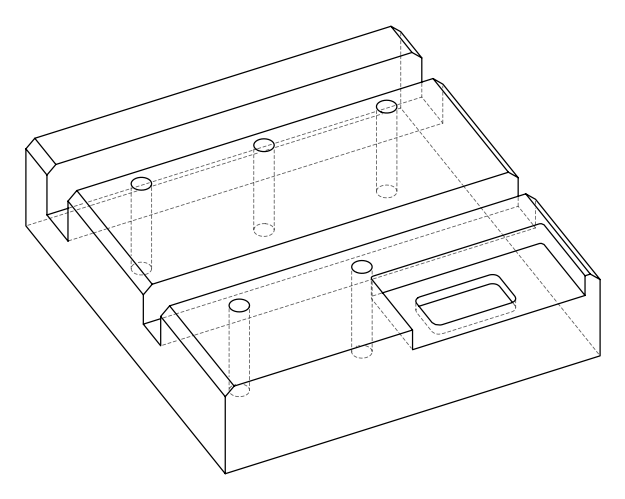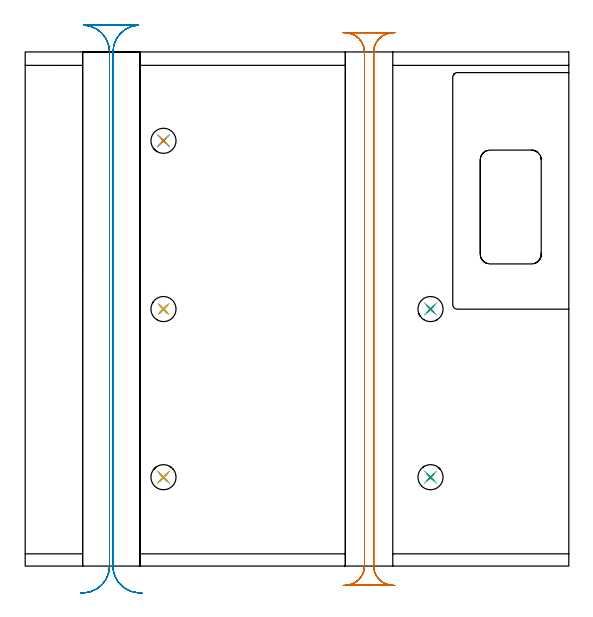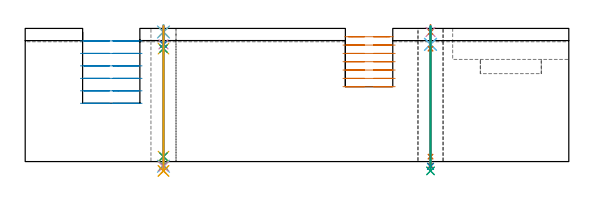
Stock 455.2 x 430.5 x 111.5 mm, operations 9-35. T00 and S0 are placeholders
(PLAN: 35 operations, 25 tool changes, 329.4 min)
(1 AREA_MILL | FG_CHAMFER_SURFACE | UGT0205_001 | 1.77 min | 2811 mm3)
(2 AREA_MILL_1 | FG_CHAMFER_SURFACE_1 | UGT0205_001 | 1.81 min | 3413 mm3)
(3 AREA_MILL_2 | FG_CHAMFER_SURFACE_2 | UGT0205_001 | 5.73 min | 9572 mm3)
(4 AREA_MILL_3 | FG_CHAMFER_SURFACE_3 | UGT0205_001 | 5.78 min | 11585 mm3)
(5 AREA_MILL_4 | FG_CHAMFER_SURFACE_4 | UGT0205_001 | 4.94 min | 7970 mm3)
(6 AREA_MILL_5 | FG_CHAMFER_SURFACE_5 | UGT0205_001 | 4.99 min | 9643 mm3)
(7 MILL_RECTANGULAR_POCKET | POCKET_RECTANGULAR_STRAIGHT | UGT0201_010 | Follow Part, ap 4, ae 75% | 8.56 min | 182082 mm3)
(8 MILL_SLOT | SLOT_PARTIAL_RECTANGULAR | NXT0201_008 | Follow Part, ap 1.5, ae 75% | 258.93 min | 374070 mm3)
(9 MILL_RECTANGULAR_SLOT | SLOT_RECTANGULAR | UGT0201_004 | Follow Part, ap 8, ae 75% | 14.18 min | 832658 mm3)
(10 MILL_RECTANGULAR_SLOT_1 | SLOT_RECTANGULAR_1 | UGT0201_009 | Follow Part, ap 11.25, ae 75% | 14.7 min | 1291775 mm3)
(11 SPOT_DRILL | STEP1HOLE | NXT0321_9005460120000 | 0.05 min | 150 mm3)
(12 SPOT_DRILL_1 | STEP1HOLE_1 | NXT0321_9005460120000 | 0.05 min | 99 mm3)
(13 SPOT_DRILL_2 | STEP1HOLE_2 | NXT0321_9005460120000 | 0.05 min | 234 mm3)
(14 SPOT_DRILL_3 | STEP1HOLE_3 | NXT0321_9005460120000 | 0.05 min | 187 mm3)
(15 SPOT_DRILL_4 | STEP1HOLE_4 | NXT0321_9005460120000 | 0.05 min | 178 mm3)
(16 DRILL_BLIND_HOLE_INTO_CENTER | STEP1HOLE | UGT0301_205 | 0.06 min | 540 mm3)
(17 GUN_DRILL_THROUGH_HOLE | STEP1HOLE | UGT0307_005 | 0.54 min | 5319 mm3)
(18 DRILL_TO_ENLARGE_THROUGH_HOLE | STEP1HOLE | NXT0301_102 | 0.47 min | 9920 mm3)
(19 DRILL_TO_ENLARGE_THROUGH_HOLE_1 | STEP1HOLE | UGT0301_051 | 0.49 min | 22639 mm3)
(20 DRILL_BLIND_HOLE_INTO_CENTER_1 | STEP1HOLE_1 | UGT0301_205 | 0.06 min | 547 mm3)
(21 GUN_DRILL_THROUGH_HOLE_1 | STEP1HOLE_1 | UGT0307_005 | 0.54 min | 5380 mm3)
(22 DRILL_TO_ENLARGE_THROUGH_HOLE_2 | STEP1HOLE_1 | NXT0301_102 | 0.47 min | 9753 mm3)
(23 DRILL_TO_ENLARGE_THROUGH_HOLE_3 | STEP1HOLE_1 | UGT0301_051 | 0.49 min | 22652 mm3)
(24 DRILL_BLIND_HOLE_INTO_CENTER_2 | STEP1HOLE_2 | UGT0301_205 | 0.06 min | 589 mm3)
(25 GUN_DRILL_THROUGH_HOLE_2 | STEP1HOLE_2 | UGT0307_005 | 0.54 min | 5360 mm3)
(26 DRILL_TO_ENLARGE_THROUGH_HOLE_4 | STEP1HOLE_2 | NXT0301_102 | 0.47 min | 9775 mm3)
(27 DRILL_TO_ENLARGE_THROUGH_HOLE_5 | STEP1HOLE_2 | UGT0301_051 | 0.49 min | 22617 mm3)
(28 DRILL_BLIND_HOLE_INTO_CENTER_3 | STEP1HOLE_3 | UGT0301_205 | 0.06 min | 606 mm3)
(29 GUN_DRILL_THROUGH_HOLE_3 | STEP1HOLE_3 | UGT0307_005 | 0.54 min | 5427 mm3)
(30 DRILL_TO_ENLARGE_THROUGH_HOLE_6 | STEP1HOLE_3 | NXT0301_102 | 0.47 min | 9760 mm3)
(31 DRILL_TO_ENLARGE_THROUGH_HOLE_7 | STEP1HOLE_3 | UGT0301_051 | 0.49 min | 22601 mm3)
(32 DRILL_BLIND_HOLE_INTO_CENTER_4 | STEP1HOLE_4 | UGT0301_205 | 0.06 min | 622 mm3)
(33 GUN_DRILL_THROUGH_HOLE_4 | STEP1HOLE_4 | UGT0307_005 | 0.54 min | 5375 mm3)
(34 DRILL_TO_ENLARGE_THROUGH_HOLE_8 | STEP1HOLE_4 | NXT0301_102 | 0.47 min | 9825 mm3)
(35 DRILL_TO_ENLARGE_THROUGH_HOLE_9 | STEP1HOLE_4 | UGT0301_051 | 0.49 min | 22630 mm3)
(TOOL UGT0205_001 | Chamfer Mill 20 x 3 x 45 deg. | D20 FL50 Z2)
(TOOL UGT0201_010 | End Mill 16 mm | D16 FL22 Z2)
(TOOL NXT0201_008 | ENDMILL 6mm [2P460-0600-NA 1630] | D6 FL26 Z6)
(TOOL UGT0201_004 | End Mill 32 mm | D32 FL53 Z6)
(TOOL UGT0201_009 | End Mill 45 mm | D45 FL63 Z6)
(TOOL NXT0321_9005460120000 | NC Spot Drill, 142deg, 12mm, Carbide, Uncoated | D12 PA142 FL30 Z2)
(TOOL UGT0301_205 | Twist Drill 8.9 mm | D8.9 PA118 FL78 Z2)
(TOOL UGT0307_005 | Gun Drill 8.3 mm | D8.3 PA130 FL24 Z1)
(TOOL NXT0301_102 | Carbide Drill 13.5mm [860.1-1350-108A1-MM 2214] | D13.5 PA140 FL123 Z2)
(TOOL UGT0301_051 | Twist Drill 21 mm | D21 PA118 FL145 Z2)
(OP 9 MILL_RECTANGULAR_SLOT)
G17 G21 G94 G90
T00 M6
G54
G17 G0 G90 X308.394 Y-16.268 S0 M3
G43 Z121.5 H0
Z104.528
G94 G1 X305.427 Y-15.823 F250.
G2 X291.8 Y0. R16. F500.
G1 Y430.5
G2 X304.932 Y446.241 R16.
G1 X304.937 Y446.27
G3 X302.237 Y446.5 R16.
G1 X273.663
G3 X270.963 Y446.27 R16.
G1 X270.968 Y446.241
G2 X284.1 Y430.5 R16.
G1 Y0.
G2 X270.447 Y-15.827 R16.
G1 X267.48 Y-16.267 F250.
G0 X309.815 Y-16.154 Z97.557
G1 X306.821 Y-15.97
G2 X291.8 Y0. R16. F500.
G1 Y430.5
G2 X306.821 Y446.47 R16.
G1 Y446.5
X269.079
Y446.47
G2 X284.1 Y430.5 R16.
G1 Y0.
G2 X269.079 Y-15.97 R16.
G1 X266.085 Y-16.154 F250.
G0 X309.815 Z90.586
G1 X306.821 Y-15.97
G2 X291.8 Y0. R16. F500.
G1 Y430.5
G2 X306.821 Y446.47 R16.
G1 Y446.5
X269.079
Y446.47
G2 X284.1 Y430.5 R16.
G1 Y0.
G2 X269.079 Y-15.97 R16.
G1 X266.085 Y-16.154 F250.
G0 Z121.5
Y446.654
Z83.614
G1 X269.079 Y446.47
G2 X284.1 Y430.5 R16. F500.
G1 Y0.
G2 X268.666 Y-15.99 R16.
G1 Y-16.
X307.234
Y-15.99
G2 X291.8 Y0. R16.
G1 Y430.5
G2 X306.821 Y446.47 R16.
G1 X309.815 Y446.654 F250.
G0 X266.085 Z76.643
G1 X269.079 Y446.47
G2 X284.1 Y430.5 R16. F500.
G1 Y0.
G2 X268.666 Y-15.99 R16.
G1 Y-16.
X307.234
Y-15.99
G2 X291.8 Y0. R16.
G1 Y430.5
G2 X306.821 Y446.47 R16.
G1 X309.815 Y446.654 F250.
G0 X266.085 Z69.671
G1 X269.079 Y446.47
G2 X284.1 Y430.5 R16. F500.
G1 Y0.
G2 X268.666 Y-15.99 R16.
G1 Y-16.
X307.234
Y-15.99
G2 X291.8 Y0. R16.
G1 Y430.5
G2 X306.821 Y446.47 R16.
G1 X309.815 Y446.654 F250.
G0 X266.085 Z62.7
G1 X269.079 Y446.47
G2 X284.1 Y430.5 R16. F500.
G1 Y0.
G2 X268.666 Y-15.99 R16.
G1 Y-16.
X307.234
Y-15.99
G2 X291.8 Y0. R16.
G1 Y430.5
G2 X306.821 Y446.47 R16.
G1 X309.815 Y446.654 F250.
G0 Z121.5
M5
M2
(OP 10 MILL_RECTANGULAR_SLOT_1)
G17 G21 G94 G90
T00 M6
G54
G17 G0 G90 X97.835 Y-22.625 S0 M3
G43 Z121.5 H0
Z101.05
G94 G1 X94.839 Y-22.47 F250.
G2 X77.823 Y-13.261 R22.5 F500.
X73.887 Y-4.157 R22.5 F449.
X73.5 Y0. R22.5 F370.
G1 Y405.819
Y430.5 F500.
G2 X94.757 Y452.966 R22.5
G1 X94.758 Y452.996
G3 X94.314 Y453. R22.5
G1 X49.792
G3 X49.344 Y452.996 R22.5
G1 X49.345 Y452.966
G2 X70.6 Y430.5 R22.5
G1 Y0.
G2 X49.261 Y-22.47 R22.5
G1 X46.265 Y-22.625 F250.
G0 X97.835 Z90.6
G1 X94.839 Y-22.47
G2 X77.823 Y-13.261 R22.5 F500.
X73.887 Y-4.157 R22.5 F430.
X73.5 Y0. R22.5 F363.
G1 Y405.819
Y430.5 F500.
G2 X94.839 Y452.97 R22.5
G1 Y453.
X49.261
Y452.97
G2 X70.6 Y430.5 R22.5
G1 Y0.
G2 X49.261 Y-22.47 R22.5
G1 X46.265 Y-22.625 F250.
G0 X97.835 Z80.15
G1 X94.839 Y-22.47
G2 X77.823 Y-13.261 R22.5 F500.
X73.887 Y-4.157 R22.5 F409.
X73.5 Y0. R22.5 F342.
G1 Y405.819
Y430.5 F500.
G2 X94.839 Y452.97 R22.5
G1 Y453.
X49.261
Y452.97
G2 X70.6 Y430.5 R22.5
G1 Y0.
G2 X49.261 Y-22.47 R22.5
G1 X46.265 Y-22.625 F250.
G0 X97.835 Z69.7
G1 X94.839 Y-22.47
G2 X77.823 Y-13.261 R22.5 F500.
X73.887 Y-4.157 R22.5 F430.
X73.5 Y0. R22.5 F363.
G1 Y405.819
Y430.5 F500.
G2 X94.839 Y452.97 R22.5
G1 Y453.
X49.261
Y452.97
G2 X70.6 Y430.5 R22.5
G1 Y0.
G2 X49.261 Y-22.47 R22.5
G1 X46.265 Y-22.625 F250.
G0 X97.835 Z59.25
G1 X94.839 Y-22.47
G2 X77.823 Y-13.261 R22.5 F500.
X73.887 Y-4.157 R22.5 F409.
X73.5 Y0. R22.5 F342.
G1 Y405.819
Y430.5 F500.
G2 X94.839 Y452.97 R22.5
G1 Y453.
X49.261
Y452.97
G2 X70.6 Y430.5 R22.5
G1 Y0.
G2 X49.261 Y-22.47 R22.5
G1 X46.265 Y-22.625 F250.
G0 X97.835 Z48.8
G1 X94.839 Y-22.47
G2 X77.823 Y-13.261 R22.5 F500.
X73.887 Y-4.157 R22.5 F430.
X73.5 Y0. R22.5 F363.
G1 Y405.819
Y430.5 F500.
G2 X94.839 Y452.97 R22.5
G1 Y453.
X49.261
Y452.97
G2 X70.6 Y430.5 R22.5
G1 Y0.
G2 X49.261 Y-22.47 R22.5
G1 X46.265 Y-22.625 F250.
G0 Z121.5
M5
M2
(OP 11 SPOT_DRILL)
G17 G21 G94 G90
T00 M6
G54
G17 G0 G90 X115.8 Y215.2 S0 M3
G43 Z121.5 H0
G94 G81 G98 Z108.5 F250. R114.5
G80
M5
M2
(OP 12 SPOT_DRILL_1)
G17 G21 G94 G90
T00 M6
G54
G17 G0 G90 X339.4 Y215.2 S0 M3
G43 Z121.5 H0
G94 G81 G98 Z108.5 F250. R114.5
G80
M5
M2
(OP 13 SPOT_DRILL_2)
G17 G21 G94 G90
T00 M6
G54
G17 G0 G90 X115.8 Y356.1 S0 M3
G43 Z121.5 H0
G94 G81 G98 Z108.5 F250. R114.5
G80
M5
M2
(OP 14 SPOT_DRILL_3)
G17 G21 G94 G90
T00 M6
G54
G17 G0 G90 X115.8 Y74.4 S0 M3
G43 Z121.5 H0
G94 G81 G98 Z108.5 F250. R114.5
G80
M5
M2
(OP 15 SPOT_DRILL_4)
G17 G21 G94 G90
T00 M6
G54
G17 G0 G90 X339.4 Y74.4 S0 M3
G43 Z121.5 H0
G94 G81 G98 Z108.5 F250. R114.5
G80
M5
M2
(OP 16 DRILL_BLIND_HOLE_INTO_CENTER)
G17 G21 G94 G90
T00 M6
G54
G17 G0 G90 X115.8 Y215.2 S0 M3
G43 Z121.5 H0
G94 G81 G98 Z98.15 F250. R113.5
G80
M5
M2
(OP 17 GUN_DRILL_THROUGH_HOLE)
G17 G21 G94 G90
T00 M6
G54
G17 G0 G90 X115.8 Y215.2 M8
G43 Z121.5 H0
Z109.098
S716 M3
G94 G1 Z94.558 F125. M26
G4 X.084
Z4.15 F250.
G4 X.084
Z-3.435 F125.
G4 X.084
M5
M9
G0 Z109.098
Z121.5
M2
(OP 18 DRILL_TO_ENLARGE_THROUGH_HOLE)
G17 G21 G94 G90
T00 M6
G54
G17 G0 G90 X115.8 Y215.2 S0 M3
G43 Z121.5 H1
G94 G73 G98 Z-3.957 F250. Q12.829 R113.5
G80
M5
M2
(OP 19 DRILL_TO_ENLARGE_THROUGH_HOLE_1)
G17 G21 G94 G90
T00 M6
G54
G17 G0 G90 X115.8 Y215.2 S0 M3
G43 Z121.5 H0
G94 G73 G98 Z-7.809 F250. Q19.885 R113.5
G80
M5
M2
(OP 20 DRILL_BLIND_HOLE_INTO_CENTER_1)
G17 G21 G94 G90
T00 M6
G54
G17 G0 G90 X339.4 Y215.2 S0 M3
G43 Z121.5 H0
G94 G81 G98 Z98.15 F250. R113.5
G80
M5
M2
(OP 21 GUN_DRILL_THROUGH_HOLE_1)
G17 G21 G94 G90
T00 M6
G54
G17 G0 G90 X339.4 Y215.2 M8
G43 Z121.5 H0
Z109.098
S716 M3
G94 G1 Z94.558 F125. M26
G4 X.084
Z4.15 F250.
G4 X.084
Z-3.435 F125.
G4 X.084
M5
M9
G0 Z109.098
Z121.5
M2
(OP 22 DRILL_TO_ENLARGE_THROUGH_HOLE_2)
G17 G21 G94 G90
T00 M6
G54
G17 G0 G90 X339.4 Y215.2 S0 M3
G43 Z121.5 H1
G94 G73 G98 Z-3.957 F250. Q12.829 R113.5
G80
M5
M2
(OP 23 DRILL_TO_ENLARGE_THROUGH_HOLE_3)
G17 G21 G94 G90
T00 M6
G54
G17 G0 G90 X339.4 Y215.2 S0 M3
G43 Z121.5 H0
G94 G73 G98 Z-7.809 F250. Q19.885 R113.5
G80
M5
M2
(OP 24 DRILL_BLIND_HOLE_INTO_CENTER_2)
G17 G21 G94 G90
T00 M6
G54
G17 G0 G90 X115.8 Y356.1 S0 M3
G43 Z121.5 H0
G94 G81 G98 Z98.15 F250. R113.5
G80
M5
M2
(OP 25 GUN_DRILL_THROUGH_HOLE_2)
G17 G21 G94 G90
T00 M6
G54
G17 G0 G90 X115.8 Y356.1 M8
G43 Z121.5 H0
Z109.098
S716 M3
G94 G1 Z94.558 F125. M26
G4 X.084
Z4.15 F250.
G4 X.084
Z-3.435 F125.
G4 X.084
M5
M9
G0 Z109.098
Z121.5
M2
(OP 26 DRILL_TO_ENLARGE_THROUGH_HOLE_4)
G17 G21 G94 G90
T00 M6
G54
G17 G0 G90 X115.8 Y356.1 S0 M3
G43 Z121.5 H1
G94 G73 G98 Z-3.957 F250. Q12.829 R113.5
G80
M5
M2
(OP 27 DRILL_TO_ENLARGE_THROUGH_HOLE_5)
G17 G21 G94 G90
T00 M6
G54
G17 G0 G90 X115.8 Y356.1 S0 M3
G43 Z121.5 H0
G94 G73 G98 Z-7.809 F250. Q19.885 R113.5
G80
M5
M2
(OP 28 DRILL_BLIND_HOLE_INTO_CENTER_3)
G17 G21 G94 G90
T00 M6
G54
G17 G0 G90 X115.8 Y74.4 S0 M3
G43 Z121.5 H0
G94 G81 G98 Z98.15 F250. R113.5
G80
M5
M2
(OP 29 GUN_DRILL_THROUGH_HOLE_3)
G17 G21 G94 G90
T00 M6
G54
G17 G0 G90 X115.8 Y74.4 M8
G43 Z121.5 H0
Z109.098
S716 M3
G94 G1 Z94.558 F125. M26
G4 X.084
Z4.15 F250.
G4 X.084
Z-3.435 F125.
G4 X.084
M5
M9
G0 Z109.098
Z121.5
M2
(OP 30 DRILL_TO_ENLARGE_THROUGH_HOLE_6)
G17 G21 G94 G90
T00 M6
G54
G17 G0 G90 X115.8 Y74.4 S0 M3
G43 Z121.5 H1
G94 G73 G98 Z-3.957 F250. Q12.829 R113.5
G80
M5
M2
(OP 31 DRILL_TO_ENLARGE_THROUGH_HOLE_7)
G17 G21 G94 G90
T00 M6
G54
G17 G0 G90 X115.8 Y74.4 S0 M3
G43 Z121.5 H0
G94 G73 G98 Z-7.809 F250. Q19.885 R113.5
G80
M5
M2
(OP 32 DRILL_BLIND_HOLE_INTO_CENTER_4)
G17 G21 G94 G90
T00 M6
G54
G17 G0 G90 X339.4 Y74.4 S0 M3
G43 Z121.5 H0
G94 G81 G98 Z98.15 F250. R113.5
G80
M5
M2
(OP 33 GUN_DRILL_THROUGH_HOLE_4)
G17 G21 G94 G90
T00 M6
G54
G17 G0 G90 X339.4 Y74.4 M8
G43 Z121.5 H0
Z109.098
S716 M3
G94 G1 Z94.558 F125. M26
G4 X.084
Z4.15 F250.
G4 X.084
Z-3.435 F125.
G4 X.084
M5
M9
G0 Z109.098
Z121.5
M2
(OP 34 DRILL_TO_ENLARGE_THROUGH_HOLE_8)
G17 G21 G94 G90
T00 M6
G54
G17 G0 G90 X339.4 Y74.4 S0 M3
G43 Z121.5 H1
G94 G73 G98 Z-3.957 F250. Q12.829 R113.5
G80
M5
M2
(OP 35 DRILL_TO_ENLARGE_THROUGH_HOLE_9)
G17 G21 G94 G90
T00 M6
G54
G17 G0 G90 X339.4 Y74.4 S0 M3
G43 Z121.5 H0
G94 G73 G98 Z-7.809 F250. Q19.885 R113.5
G80
M5
M2
